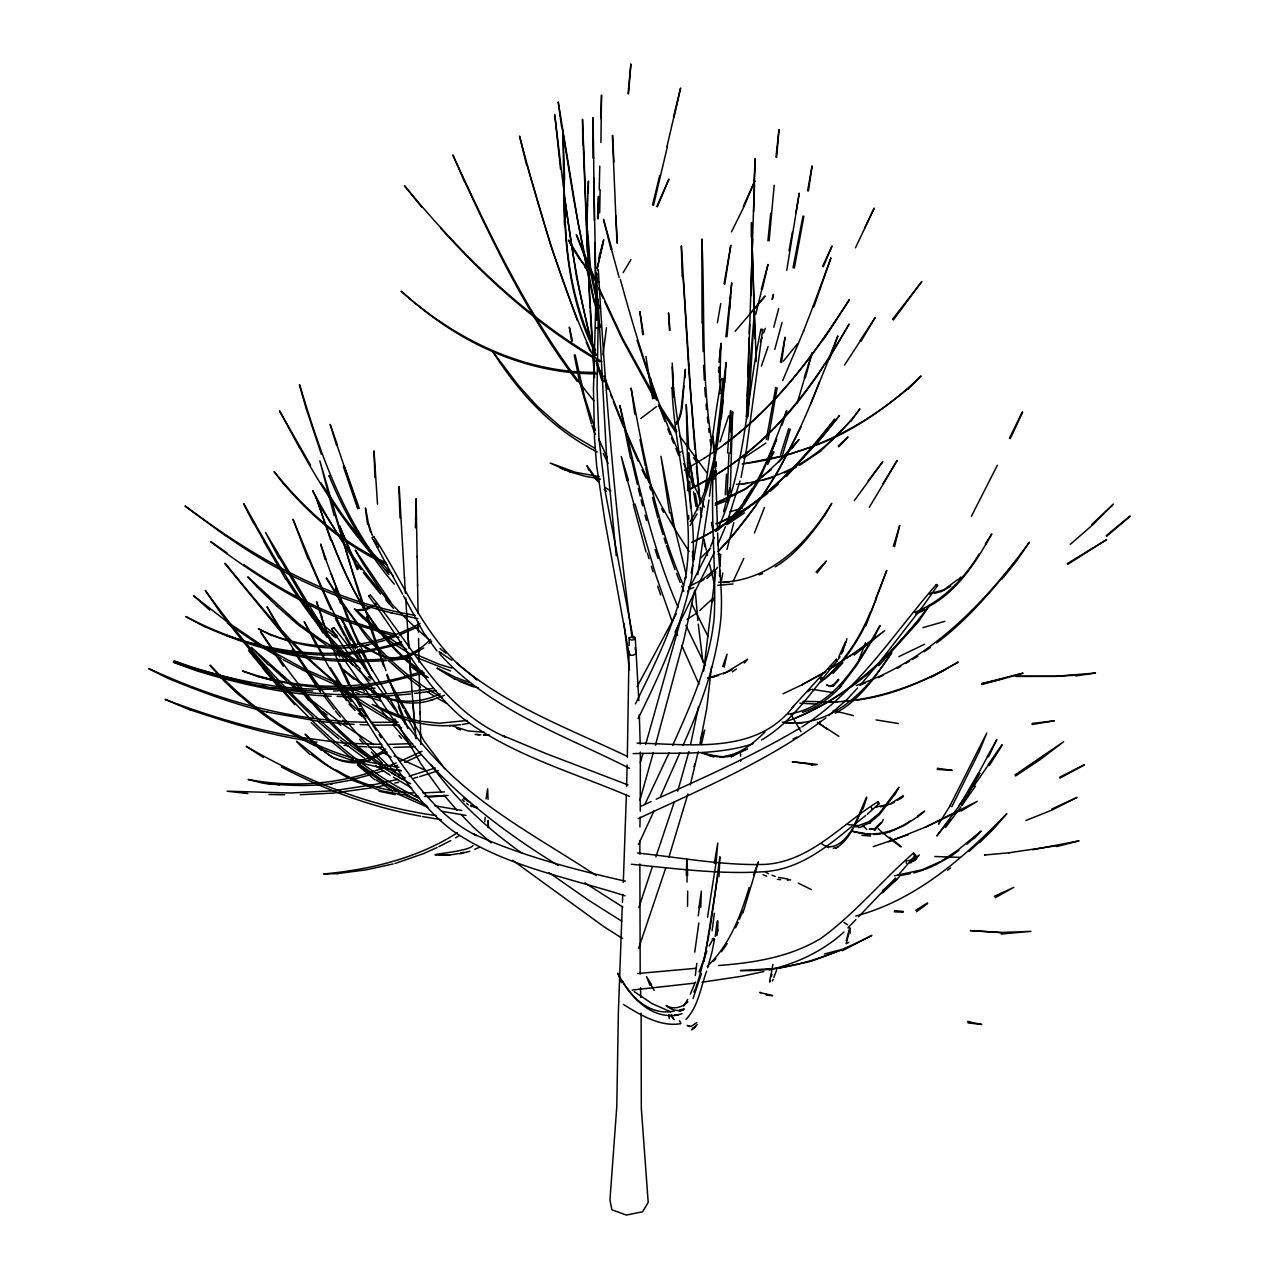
<?xml version="1.0" encoding="UTF-8"?>
<svg xmlns="http://www.w3.org/2000/svg" width="1279" height="1279" viewBox="0 0 1279 1279"><rect width="100%" height="100%" fill="white"/><g stroke="black" fill="none" stroke-linecap="round" stroke-linejoin="round"><path stroke-width="1.5" d="M639.852 863.949L640.203 974.07M639.868 854.212L639.884 840.575M761.533 739.981C793.588 721.324 813.572 688.262 837.345 660.699L836.386 659.245L792.293 707.527M247.87 793.556L227.118 791.221L290.717 792.996L333.211 790.774M633.137 638.253L605.191 491.552L598.94 438.217L597.069 388.544L598.204 320.693L596.574 273.994L593.472 389.056L594.543 438.969L596.638 465.668L604.791 520.281L629.348 655.232L633.361 655.184L636.255 653.505L635.087 647.782M687.015 882.11L687.063 874.356M687.558 906.235L687.67 891.111M740.605 756.145L740.637 753.811M751.221 236.855L751.508 222.594L754.898 338.551M260.484 632.002L283.298 666.311M598.268 218.693L598.46 196.374L597.613 218.741M415.435 527.859L416.139 498.602L417.13 557.052M702.043 322.9L701.851 239.029C705.145 306.544 700.924 374.571 711.716 441.591M588.276 193.257L588.436 181.106L587.796 193.177M210.316 665.208L210.316 665.208C254.777 713.042 311.325 751.972 376.634 763.515M686.295 875.284L686.791 859.088L687.654 875.364M600.906 142.481L601.53 95.014L600.826 118.627M629.044 651.267L627.334 757.12M629.14 645.447L629.252 637.661L633.824 636.622L635.263 637.981L638.845 700.7M719.438 366.977L719.565 382.549M599.675 212.858L600.139 189.676M587.605 205.855L587.892 193.401M599.243 189.66L599.787 166.078M639.9 826.937L640.124 817.073M640.251 811.158L640.363 752.084M717.647 567.221L715.217 570.338M586.869 230.556L587.477 205.583M626.39 794.355L623.305 882.414M626.582 786.489L627.126 764.954M730.245 492.383L732.643 411.646L731.044 432.238M174.248 660.891L174.248 660.891C236.999 683.801 304.77 695.248 371.39 686.263M604.455 381.462L604.503 379.911M719.022 362.325L720.924 343.236L720.013 377.529M717.727 931.224L717.903 920.864M746.6 419.288L752.628 239.349M747.24 396.026L747.544 386.322M669.461 330.35L668.517 312.859L670.02 330.126M747.847 376.57L749.142 337.752M753.619 211.706L754.498 184.544M299.478 447.778L279.493 410.799L310.573 465.204M729.941 431.535L730.629 410.495L727.575 452.974M750.677 295.881L755.234 158.436L753.859 184.656M749.27 333.915L749.606 324.306M717.487 529.058L715.473 467.091L713.538 466.883C710.245 516.796 716.24 566.725 714.29 616.622C710.053 662.234 691.108 704.249 672.61 745.529M685.224 377.593L685.352 369.295L681.004 411.023L678.861 418.713L676.239 422.518M727.096 494.733L728.998 452.926M622.249 906.315L618.396 1011.513L616.798 1106.383L609.955 1199.958L611.874 1209.79L626.374 1215.05L642.538 1211.789L648.197 1202.452L641.307 1108.078L641.131 1013.16M622.425 902.334L622.777 894.373M730.453 453.054L731.412 432.782M224.8 563.575L286.848 639.1M718.574 372.333L718.814 367.297M748.087 416.442L754.498 311.373L747.879 390.287M740.653 761.213L740.717 759.886M719.469 576.062L719.789 570.21M719.997 566.293L720.621 554.574L718.366 554.207L720.621 554.574M747.959 389.328L746.408 416.874L746.488 415.835M850.119 928.218L850.135 933.302M725.289 494.813L726.488 474.157M596.542 273.13L596.35 282.051M486.1 798.975L487.635 788.807L488.066 799.311M700.764 907.53L701.34 891.143L698.958 907.738M720.301 352.476L720.605 347.84M725.017 381.766L726.056 362.517C719.485 416.314 719.342 474.189 690.068 521.768M725.88 336.857L731.732 282.851L727 336.697M718.958 876.691L719.901 856.77C713.746 900.608 709.989 945.469 695.872 987.612M484.821 821.582L485.141 817.345M714.433 473.534L714.657 470.608M937.251 769.398L952.231 770.358L937.363 768.279M711.524 666.647L706.807 708.102L699.869 744.314M628.549 93.751L630.899 63.95L628.037 93.719M684.121 385.603C682.107 398.345 683.913 413.165 676.431 424.276M776.641 157.125L778.991 129.611L775.969 157.141M716.016 475.18L716.4 470.736M717.135 921.2L715.265 936.308M398.808 486.899L400.055 518.107M774.195 185.215L769.127 240.772M729.446 310.397L730.693 296.824M704.841 491.728L716.704 407.138L721.276 379.08L722.219 378.984L723.131 379.303L720.397 407.601L715.409 448.929M767.912 240.772L770.709 213.209M724.585 382.229C720.285 422.15 717.791 463.046 703.018 500.824M721.292 418.649L723.211 400.151M717.695 930.041L716.879 935.604M149.131 668.661L149.131 668.661C217.286 700.205 291.26 721.356 366.753 722.251M714.306 863.485L717.775 843.117L715.984 863.277L707.511 917.347M703.626 671.235L715.648 571.505M695.312 975.493L696.815 963.343M603.001 355.05L606.454 327.664M708.966 500.025L697.822 574.559M709.445 496.204L713.554 464.037M723.562 511.76L730.005 487.603L727.575 502.167M712.131 930.648L714.385 913.286M860.287 685.16L879.648 662.042L923.902 604.919L937.555 585.558L936.324 584.551C893.461 633.776 857.937 691.124 801.837 726.92M718.158 528.323C746.584 465.62 746.44 395.707 760.893 329.422L762.668 329.582L759.39 354.251L746.488 449.121L741.069 477.451M357.752 764.666L384.483 783.547M717.599 877.298L704.121 961.36M703.786 499.354L693.458 561.257M698.814 923.006L694.737 952.136M1056.79 846.538L1079.06 840.847L1032.681 849.768M698.222 915.86L699.581 906.331M1002.256 745.129L989.306 765.577M795.954 212.634L799.247 193.145L786.761 270.333M173.432 662.01L173.432 662.01C256.344 691.939 346.561 703.13 433.805 688.23M814.052 445.716L834.851 419.096C801.405 460.168 766.681 503.798 715.824 523.798M724.058 283.954L730.821 245.296L724.761 284.21M781.549 362.437L785.082 337.192L780.43 362.085M808.44 190.907L812.085 165.918L807.641 190.763M771.908 970.313L769.542 981.297M848.776 933.99L846.106 943.694L848.808 942.335M700.412 739.086L704.729 730.117L701.34 744.506M768.024 440.024L777.12 387.873M849.64 927.914L846.282 940.689M717.407 322.772L720.748 303.491M842.158 950.825L871.846 935.397C831.238 956.388 786.729 971.912 740.429 970.569L778.383 968.251L809.623 961.648M357.273 569.683L339.495 525.637L358.312 569.123M365.378 508.307L367.505 524.102M714.322 475.005L713.554 479.353L714.689 478.522M789.015 250.94L792.42 231.931M766.345 439.48L775.729 387.425M597.117 268.542L602.681 244.689M597.293 268.126L603.72 239.669L598.556 258.726M185.343 506.02L185.343 506.02C253.466 557.564 329.934 601.162 415.227 615.375M283.139 483.414L274.09 471.583C304.498 509.106 341.301 542.648 385.778 562.52M721.068 582.505L722.795 573.04M794.339 268.078L803.883 216.279M772.516 299.302L773.427 294.426L771.988 299.206M635.439 703.882C655.503 662.906 676.255 621.274 685.752 576.413L685.336 578.795C696.288 514.798 674.177 451.663 672.019 387.809L673.585 387.505C679.277 451.151 699.645 514.11 691.523 578.396C681.004 627.477 660.332 673.841 638.077 718.606M802.956 216.103L793.028 267.823M365.842 648.293C341.541 629.412 380.534 658.669 386.498 657.086C403.253 660.412 419.144 650.819 430.575 639.404M691.188 573.008L692.706 565.174M709.158 945.948L713.442 938.29L714.513 939.186L712.051 951.896L707.687 967.723M846.906 638.765L845.883 642.266M326.689 633.393L316.473 601.546L322.196 617.405M771.381 976.58L771.845 974.262M698.574 706.568L690.66 744.138M694.561 591.122L684.137 638.461L655.424 745.161M457.306 832.757C417.673 858.417 368.944 869.896 323.731 873.941L338.04 873.621M772.308 967.34L772.948 964.43M674.097 117.188L680.604 88.027L673.505 117.06M698.174 751.732L690.308 784.89M762.284 289.374L768.008 264.497L761.341 289.166M666.951 146.765L673.777 117.3M688.949 751.492L677.694 791.173M724.138 667.158L727.048 654.193L722.683 666.503M653.553 205.184L667.398 146.621M649.988 985.342L646.519 976.612L651.587 984.798M652.562 204.96L659.708 175.479M316.201 645.064L304.21 621.626L323.747 656.111M755.729 314.506L761.82 289.454M851.254 420.887L859.872 408.864C830.423 448.545 787.193 480.664 736.56 484.357M894.517 546.725L899.729 525.381L893.381 546.309M629.348 655.232L629.764 653.601M681.387 617.549L645.703 744.314M727 549.474L733.762 522.743M874.212 208.381L855.459 247.838M321.061 508.514L312.636 490.544C341.909 546.357 380.087 597.948 428.241 638.924M713.81 757.008C681.275 746.217 722.251 759.63 725.577 756.001C741.324 753.731 753.859 742.587 765.002 732.052M773.779 327.248L778.671 308.511M639.916 800.286L653.345 752.484M774.802 349.407L782.045 322.436M960.705 577.053L958.371 579.787M985.917 544.358L991.833 533.967L985.374 543.831M701.468 973.511L693.074 998.515M353.835 679.197C322.084 651.299 367.377 690.596 381.062 695.456C399.911 703.834 421.798 702.842 440.248 693.889M974.182 838.608L981.169 831.062L957.523 850.359L940.657 861.566L921.903 869.816L894.581 875.779M594.895 476.683L586.965 465.732L588.724 470.032M740.045 481.016L726.376 524.55M805.386 377.705L812.165 352.652L804.315 377.353M753.475 874.964L758.383 861.87L742.955 912.838M389.024 602.905L362.804 563.415L355.274 550.034L390.766 602.089M665.751 867.945L638.653 948.251M668.933 857.138L687.878 794.067M640.283 762.62L643.001 753.459M797.105 403.397L804.699 377.769M782.396 455.372L790.262 429.073M863.037 808.84C875.332 772.516 853.109 832.469 849.576 832.805C843.916 841.726 832.037 851.942 821.614 843.692M706.616 971.145C700.588 987.58 698.462 1006.253 685.96 1019.475M780.542 454.764L788.743 428.577M652.114 867.466L638.829 907.626M674.273 801.997L655.887 856.882M321.365 750.501C278.902 708.47 331.661 761.133 336.121 758.431C352.844 765.29 371.661 759.182 385.698 749.094M913.494 853.061L914.357 855.427L915.508 854.98L913.494 853.061C881.807 880.56 855.043 913.686 820.99 938.322C789.926 957.204 753.971 962.863 718.366 965.517M297.607 737.04C252.331 729.046 208.061 715.776 165.135 699.405L190.107 709.989M211.019 541.736L227.262 553.168M749.158 887.482C740.541 916.132 729.43 945.437 707.175 966.412M719.997 441.847L728.662 415.819M844.779 645.527L842.557 651.906M782.093 425.028L786.745 410.495C769.846 454.077 754.45 502.039 715.744 531.6M769.862 982.208L770.406 980.577M875.811 598.556L886.763 570.402L865.787 625.975M763.659 333.004L765.258 328.303M844.875 645L845.979 641.786M761.389 366.146L768.135 346.545M449.712 855.203C407.953 855.363 468.162 852.981 472.974 845.515M812.884 306.8L830.982 257.862L813.86 306.944M718.318 529.554L719.39 526.468M571.649 341.157L569.331 327.12L572.416 340.917M693.937 766.665L695.041 763.547M845.387 641.882L838.816 656.814M776.705 969.818L773.891 977.284M699.053 971.96L706.855 951.24M695.408 981.952L690.308 994.167M829.527 359.159L837.921 336.217M570.13 472.063L550.21 463.046L575.646 472.335L599.196 476.635M437.338 668.102L455.1 677.199L469.425 682.57M859.04 659.66L865.499 642.602M263.474 757.52L246.192 746.328C304.85 780.382 368.928 806.457 436.459 815.602M803.452 331.341L813.06 306.416M838.193 446.083L848.025 436.986L838.784 446.835M333.867 627.653L331.757 629.108L333.867 627.653C373.692 676.687 405.923 732.275 452.286 775.682C495.277 815.778 547.62 843.389 596.35 875.571M803.66 330.877L782.684 380.614M754.45 532.975L764.474 507.443M828.648 358.967L837.649 336.153M739.502 919.169L742.699 911.048M770.741 453.997L776.305 439.976M776.673 439.193L759.23 480.057L744.618 504.006L736.16 514.622M979.666 842.525L993.543 828.968L1006.829 813.636C964.206 857.378 916.26 900 855.811 916.036M464.357 181.282L452.846 154.967C492.367 240.852 533.631 327.136 593.84 400.807M339.654 722.091L304.898 695.073L251.403 647.366L268.174 664.76M760.318 342.021L762.108 337.56M829.048 358.6L810.694 403.94M871.143 611.538L876.531 598.14M930.792 677.55L958.195 662.09C915.748 686.951 867.418 704.01 817.665 702.011M772.436 980.977L773.124 979.282M1075.751 675.936L1095.543 673.026L1055.447 676.303L1015.43 676.335L1056.198 676.351L1076.071 675.152M819.391 381.941C795.89 443.797 764.25 503.574 717.935 551.489M679.852 752.947L660.588 796.273M897.282 460.632L869.32 507.251M656.83 206.527L668.981 179.012L657.342 206.75M710.612 546.453L714.385 537.388M717.759 544.71L725.593 526.372M743.211 206.638L754.818 180.947L743.834 206.942L731.46 231.883M682.874 745.609C701.372 704.937 716.72 662.234 720.972 617.485C723.003 589.235 718.095 561.193 717.679 532.959M949.642 806.394L986.812 733.011L979.122 751.828L951.8 806.761M249.005 650.148L249.005 650.148C296.424 708.902 350.27 764.794 419.064 798.24M823.26 266.831L832.037 246.016L822.541 266.448M870.359 611.97C859.616 639.02 842.829 663.897 820.271 682.458M279.749 784.922L263.362 783.26L248.174 779.487C292.14 787.816 338.311 784.587 380.327 768.983M654.145 810.662L638.445 844.588M862.19 809.303C855.411 823.308 849.816 839.887 835.715 848.265L837.841 847.082M271.867 635.711L258.39 628.772C309.198 654.784 370.686 650.483 420.136 623.369M841.422 654.001L842.717 651.123M693.857 992.056L695.2 989.099M732.947 581.833L743.77 558.523M714.513 939.186L713.97 940.337L712.243 938.882M1010.298 438.617L1022.624 412.238M336.585 445.444L330.174 424.436L337.464 445.172M881.695 822.797L883.229 819.551M864.62 228.126L874.037 208.269M669.205 752.66L644.952 804.267M735.633 927.819L738.207 922.431M591.681 353.148C560.602 283.362 539.035 209.804 519.562 136.086L526.484 164.895M274.17 680.748L257.926 676.655L242.578 670.995C300.549 691.108 364.547 691.427 422.566 671.171M714.593 551.92L675.008 632.098M801.134 426.738L778.096 471.407L760.973 498.458M767.672 464.421L773.875 451.807L767.544 462.343M1009.403 438.185L1022.305 412.078M354.779 608.9L382.709 633.521L406.642 649.492M709.861 548.259L687.654 591.649M997.396 465.22L971.416 516.236M988.587 756.784L996.837 739.502L987.356 756.497M676.319 613.616L637.166 686.551M865.515 624.839C855.443 645.351 841.982 664.472 824.411 679.245M873.253 638.988L880.096 625.511C858.545 661.898 834.547 707.191 788.312 714.146M979.202 772.036L987.884 755.841M338.2 686.247L349.615 702.938L362.644 714.433M1001.169 934.022L1030.986 931.368L1000.61 932.487L970.233 930.568L1001.921 932.663M634.832 414.188L631.091 388.033C643.641 455.004 656.047 522.855 683.578 585.622M894.772 794.835L898.993 787.209L879.344 813.252L868.985 821.678L858.465 825.61L847.817 824.587M979.986 773.124L961.648 805.482M242.946 641.275L226.255 635.279C282.339 654.992 344.499 660.651 401.638 641.754M370.398 595.103L368.768 596.286L370.398 595.103C412.238 645.24 442.214 709.797 505.525 736.976L502.951 735.681L545.605 753.411L627.989 784.922M710.341 477.946C771.956 443.014 814.723 384.467 849.112 324.067L826.218 363.092M621.45 982.672L617.757 973.175C629.444 995.749 650.419 1020.386 678.829 1014.759L674.385 1015.494L682.059 1013.767M978.579 772.804L959.826 805.019L936.788 835.986L949.961 819.407M635.263 637.981L634.368 639.516L631.826 640.092L629.556 639.26L629.252 637.661M690.164 525.509L697.007 513.838M824.108 516.444L831.75 503.302C807.209 543.511 769.127 582.377 718.67 582.201M683.753 1006.109L687.67 999.459M872.662 639.58L856.69 665.304L839.663 687.734L840.815 686.551C830.071 697.758 817.457 707.703 802.429 712.355M790.63 879.84L787.336 880.16M360.806 708.838L359.015 710.037L358.903 709.126L360.806 708.838C397.529 752.468 423.189 809.047 476.443 835.539L473.326 833.876C521.704 855.939 573.647 869.32 625.319 881.199M623.161 272.619L630.931 259.685M883.038 483.558L897.027 460.408M986.045 543.863C971.576 568.867 953.75 593.52 927.547 607.189M860.863 341.493L875.22 317.48L859.904 340.869M642.745 334.634L639.884 311.564L643.529 334.506M849.512 299.622L823.228 339.894M950.505 805.083L938.562 824.156L939.473 822.781M744.042 501.304L751.94 488.93M308.047 558.939L292.987 519.226C314.778 572.209 336.313 625.831 368.72 673.441M326.609 577.916L326.609 577.916C354.699 624.184 389.887 667.83 437.53 695.073M838.321 659.245L840.015 656.655M849.32 299.542C814.867 353.356 776.497 406.274 724.266 444.261M837.233 681.947L838.784 679.581M844.572 364.995L860.159 341.141M388.912 713.41L372.189 704.425L399.144 715.664L418.601 721.084L439.289 723.243L467.411 720.461M563 134.599L564.391 224.449M979.282 553.759C963.95 578.939 942.463 601.338 914.629 612.337M919.361 854.932L914.405 860.447L917.235 857.33M873.749 678.653L891.767 652.642C867.77 689.797 830.998 729.27 782.268 722.107M825.898 362.453C796.897 408.768 758.751 449.968 711.236 477.611M452.462 725.96L468.13 730.933L484.309 732.259M836.578 319.414C801.341 373.164 759.198 423.749 704.201 458.202M877.986 801.709L878.129 803.74L879.249 803.516L877.986 801.709C841.422 824.22 810.486 861.63 764.842 864.412C722.107 865.723 679.836 857.33 637.422 853.045M973.974 785.818L988.059 765.37M396.49 693.81L390.223 683.082L395.93 696.08M988.187 764.57L1001.873 744.794M894.101 795.25L879.456 814.643L869.065 823.388L870.471 822.509L861.982 826.138M257.063 586.997L247.758 576.909L298.631 623.56L320.965 639.692L343.396 653.249M721.436 951.768L727.143 943.662M962 805.274L975.525 786.089M756.369 504.965L733.395 534.766L718.91 550.737M856.306 685.496C929.561 660.651 984.83 603.16 1029.403 542.2L1016.517 560.985L1002.081 578.939M868.121 480.824L882.846 461.591L854.276 500.649M785.386 721.852C845.259 700.748 892.134 655.12 929.609 605.319L918.322 621.818L878.865 665.704M824.571 515.677C810.774 534.99 795.874 554.431 775.202 566.853M892.518 319.286L921.871 281.46L893.318 320.022M881.087 823.244L874.388 830.279L875.428 829.527L869.304 829.032L874.244 828.984L880.991 822.493M959.138 805.242L966.045 795.81M968.363 792.66L974.118 784.794M945.501 827.561L960.865 806.889M209.708 610.067L193.705 595.806L227.822 622.329L263.202 646.247M204.784 626.822L185.791 616.542C247.998 648.965 319.015 665.048 389.136 658.621M838.177 679.277C835.683 682.842 831.542 688.118 826.746 684.936L830.055 686.471L833.796 685.656L832.885 686.247L836.498 682.426M359.751 649.316L357.353 650.547L359.751 649.316L386.434 693.346M691.539 542.44C751.173 513.982 798.4 466.323 839.472 415.611L815.618 445.14M792.596 447.81L799.023 439.416L777.856 462.374L762.476 476.571L744.762 489.106L715.76 502.919M817.057 572.896L826.41 561.001L816.034 572.017M500.057 362.804L492.607 351.453L518.027 384.947L537.18 406.194L559.355 425.731L571.745 434.556L595.087 448.353M968.011 1022.928L981.76 1024.463L967.659 1021.489L968.922 1021.793M309.774 754.37C269.517 716.512 333.707 773.651 336.617 770.15C359.671 784.171 386.418 791.493 413.261 793.012M243.889 503.734L243.889 503.734C271.74 553.359 299.238 604.008 338.088 646.135M1016.517 560.25C992.424 590.067 967.563 619.851 936.676 642.937M783.356 361.174L797.648 343.603M765.114 296.296L735.137 331.325M630.579 458.314L619.867 405.539C636.334 473.582 650.068 542.824 678.142 607.333M1051.738 809.127L1076.95 797.425L1052.089 810.023L1025.918 820.494M915.508 854.98L898.162 875.204M874.356 677.758C863.245 691.459 851.254 705.113 835.251 713.17M697.151 1024.543L691.475 1029.835L695.744 1026.797M803.867 457.131L786.617 476.236M749.606 313.979L764.906 296.136M713.554 961.232L715.808 958.611M918.178 620.859L891.975 650.26M811.238 765.306L817.393 764.442L792.277 761.772L812.037 764.378M712.163 601.801L714.369 599.259M827.721 430.096C790.054 475.292 746.041 516.332 692.563 542.056M682.171 276.664L681.355 245.84L691.012 397.721L700.221 503.926M916.963 855.955L912.614 859.712L907.786 860.799M416.139 304.306L401.094 291.18C454.7 338.855 522.695 373.004 595.758 372.365M373.292 536.365L373.9 536.892L372.029 537.788L402.549 594.096M1130.076 516.332L1106.607 536.349M851.414 420.199L820.766 451.103L799.455 465.38M836.386 659.245L836.386 660.811L837.345 660.699M792.58 447.266L778.623 462.247M766.217 995.222L772.708 995.654L765.945 994.039M833.029 673.473L842.893 662.714M221.331 613.952L205.295 590.482C251.611 653.809 303.571 714.705 369.487 758.383M857.633 688.022L847.034 699.405L828.824 715.489M895.492 878.049L858.529 916.803M793.891 705.736C756.992 755.265 690.756 744.026 637.086 743.131M847.977 927.851L855.891 919.569M700.684 558.236L710.548 548.115M278.902 558.028L265.536 532.512L325.186 631.874M744.298 663.098L747.671 659.213L726.376 672.226L707.911 678.062L718.654 675.456M917.794 816.817L924.653 811.126L917.555 815.986M713.202 598.124L699.517 610.675M598.092 282.643L598.988 281.764M712.531 573.168L706.919 578.524M907.946 389.376L921.104 375.962C872.614 423.189 809.671 455.963 742.076 463.893M1091.882 524.422L1113.385 504.15L1092.506 525.045L1070.283 544.358M626.998 480.824L621.274 456.491L628.469 480.392M882.462 892.902L899.505 876.643M957.987 579.339L943.806 589.907L929.305 593.76L930.472 593.952M421.846 207.31L404.452 185.711C460.68 253.85 524.518 317.4 601.706 361.541M317.016 621.002L306.081 605.239L321.365 623.608L337.192 635.983M969.066 851.478L980.21 841.214M278.918 628.533L267.055 606.758C301.524 664.153 339.559 720.237 388.816 766.089M696.959 1022.481L691.204 1026.334L687.127 1025.422L689.749 1026.701M867.194 814.307L879.249 803.516M770.47 491.136L778.479 484.022M878.657 664.073C854.676 686.807 826.57 705.033 796.13 717.855M878.161 828.488C880.959 832.517 920.097 861.614 889.672 837.329M714.481 569.667L702.523 579.627L688.518 586.837M927.659 903.55L916.483 911.735M771.365 469.553L745.865 488.994L725.976 499.226M429.041 643.369L431.694 641.083M713.906 451.759L712.707 436.011L714.945 451.711M817.936 723.53L820.51 721.356M966.844 844.188L974.422 837.777M900.512 798.783L903.454 796.337M1106.191 535.661L1129.933 516.092M828.856 669.572L852.933 653.889L884.604 630.771L854.18 655.04M907.882 388.672C880.048 411.822 849.848 432.846 815.618 445.38M687.894 1001.873C682.187 1007.388 673.202 1010.074 666.119 1005.454C670.548 1009.85 677.374 1011.673 683.386 1009.802L679.293 1011.241L684.361 1008.955M844.012 931.991C824.811 949.434 801.198 961.392 776.225 968.059M854.676 824.204L865.627 815.554M902.926 795.778L890.28 803.915L875.332 807.161L876.627 807.129M767.656 493.358L752.867 504.39M947.643 870.2L950.617 867.913M330.781 540.473L315.993 496.828C338.871 564.103 366.146 636.942 428.369 677.582M723.131 379.303L721.276 379.08M851.846 826.378C826.33 847.577 798.959 869.384 764.362 871.686C720.013 874.644 675.536 868.569 631.41 864.252M882.542 890.376L897.33 879.105M640.827 418.457L656.703 406.434M299.654 384.707L299.654 384.707C319.686 451.871 342.932 520.169 388.976 574.479M958.914 850.391L950.873 856.354L934.693 865.339M807.688 691.763L810.838 689.429M1014.918 774.978L1063.632 741.74L1040.179 759.582L1015.526 775.969M325.09 559.467L320.645 544.087L326.017 559.131M671.827 1015.99L671.011 1015.798L674.097 1019.699M825.898 717.855C768.871 760.717 702.491 788.567 638.269 818.624M596.957 274.345L595.838 274.537M897.57 800.238L900.592 798.08M912.902 861.518L915.796 859.376M713.074 531.297L711.54 522.392L712.883 526.804M924.157 651.794L930.425 647.366M918.37 816.242L904.221 825.515L888.825 832.373M570.882 244.801L568.547 240.068L582.137 261.939L595.311 278.119M673.585 387.505L672.019 387.809M423.733 647.973L408.257 657.054L410.207 656.255L404.5 656.958M560.522 169.1L554.75 114.726C564.487 195.639 572.736 277.223 595.454 355.802M732.339 671.827L736.384 669.061M727.303 524.518L744.426 512.847M950.841 586.278L941.536 591.442L934.341 593.44M743.435 458.09L765.961 443.014M695.52 613.888L687.063 619.468M700.684 581.641L703.946 579.451M744.618 509.857L747.927 507.667M843.852 660.028L832.725 667.254M847.098 657.87L853.605 653.553M1067.214 563.607L1106.703 539.578L1067.693 564.407M747.687 748.87L731.076 756.72L732.771 756.193L720.988 757.168L709.333 755.569M825.77 671.523L801.725 684.952L825.019 672.114M915.78 910.248L927.403 903.022M1084.192 765.114L1059.827 778.16M684.361 470.272L704.905 457.834M385.379 751.716L368.32 760.605L359.575 762.971M800.19 727.911C754.178 755.377 704.905 777.056 656.175 799.215M372.749 605.271L364.339 609.172L356.329 610.035M910.44 820.782C893.861 832.533 872.23 837.489 852.581 831.286L870.264 834.532M897.41 668.325L900.816 666.311M905.948 663.289L909.353 661.259M912.774 659.245L917.89 656.223M961.105 811.078L977.204 801.341L925.293 827.177L888.793 841.806M455.612 837.777L458.889 835.874M679.98 452.446L681.627 451.519M730.565 517.723L736.816 514.238M342.308 621.754L340.79 616.99L357.353 647.941M687.383 490.576L708.694 479.001M688.31 490.241L709.589 478.666M610.994 249.357L603.48 219.333L611.89 249.117M995.19 897.746L1013.831 887.354L994.359 896.291M334.155 515.517L319.846 460.856L351.837 569.779L385.906 670.66M731.988 669.732L723.211 673.905M1059.54 777.28L1084.096 764.794M438.809 846.666L450.704 840.623M793.044 739.006L796.865 737.072M891.191 803.851L894.501 802.189M961.009 810.119L926.156 826.937M945.229 669.748C917.459 684.217 887.994 696.176 856.722 700.109M688.134 490.528L686.263 404.516L688.694 448.641M878.193 677.646L883.437 675.104M898.865 656.639L924.621 644.232M586.469 261.587L576.333 234.617L594.239 277.127M784.315 472.958L796.273 467.267M783.004 693.794L802.636 684.521M717.663 523.766L727.335 519.242M422.006 751.317L399.656 761.485M404.484 762.476L420.088 755.202M612.673 135.446L613.904 162.033M916.1 612.673L924.365 608.852M640.907 806.282L651.091 801.565M1032.121 723.45L1054.248 720.828L1032.153 724.458M915.54 614.16L925.484 609.571M419.752 626.102L399.192 635.087M437.098 847.529L423.269 853.701L395.003 863.469M753.139 743.738C714.753 756.209 673.026 752.372 633.105 753.603M474.749 849.336L479.577 847.258M672.194 363.076L673.425 379.128M366.849 609.555L375.355 605.079L375.514 603.352L376.857 604.727M925.341 869.304L933.19 866.075M387.665 766.377L396.234 762.876M715.313 503.526L724.202 499.945M860.032 685.064L865.499 682.874M812.085 446.771L787.992 454.669M394.124 766.585L397.577 765.21M715.105 505.269L725.801 501.032M689.973 588.995L693.714 587.525M842.381 949.61L811.43 961.2M430.719 700.428L444.452 695.296M908.33 834.707L873.205 846.634M386.53 639.676L395.579 636.398M759.134 574.831L762.54 573.616M767.864 478.938L773.395 477.003M368.32 760.605L370.414 759.902C354.059 766.361 335.434 761.644 322.564 750.133M435.26 767.992L409.168 776.145M372.333 774.275L348.336 780.638L330.717 783.755L332.444 783.547C309.886 786.569 286.992 785.722 264.449 783.132M376.09 773.06L383.62 770.613M419.752 776.609L438.441 770.645M561.577 126.893L558.22 101.952L577.98 222.386L595.343 306.145M1022.896 673.314L982.032 684.505M730.037 511.792L742.444 508.019M911.431 861.71L912.982 861.247M913.861 872.933L923.774 869.944M909.721 863.021L911.272 862.558M422.134 673.489L383.716 683.354L363.971 686.455L365.618 686.215C329.71 690.788 293.451 686.136 258.742 676.559M887.802 805.115L880.512 806.841M582.76 144.767L582.521 119.219L588.82 281.108L594.575 377.497M922.974 627.621L944.925 621.306M1022.784 673.106L981.632 683.721L1002.576 678.845M769.159 970.058L772.692 969.05M762.668 329.582L760.893 329.422M410.207 656.255C395.307 662.602 379.271 656.607 366.721 647.941M413.98 778.16L417.833 777.136M858.513 827.657L863.789 826.25M715.473 467.091L713.538 466.883M401.334 643.833L366.801 651.778L348.591 654.145L349.838 654.065C313.931 657.534 277.943 651.571 243.586 641.259M824.379 954.022L838.72 950.233M384.723 640.331L366.913 645L368.896 644.6C336.777 651.762 303.283 647.462 272.843 635.551M469.841 851.302L459.561 853.812M833.253 848.281L836.306 847.481M393.165 863.933L365.778 869.912L337.384 873.541M364.067 610.355L365.123 610.099L356.841 610.691M752.819 482.535L758.463 481.192M762.22 480.296L765.993 479.385M460.28 853.205L463.701 852.39M669.588 512.975L660.955 456.299L674.337 526.468L686.183 574.367M786.121 455.26L745.385 463.478M433.341 699.453C405.475 709.461 376.25 697.023 354.938 678.829M679.757 1010.026L683.546 1009.147M397.769 779.343L376.154 784.251L335.162 790.518M376.665 787.033L387.601 784.666M394.891 783.084L398.552 782.3M680.428 1023.744C659.948 1027.005 640.155 1014.839 623.321 1004.383M707.911 678.062L714.018 676.767L712.547 677.071M763.851 971.544L741.516 976.293L702.011 982.224M910.456 873.653L900.208 875.539M882.174 833.716L887.162 832.709M597.629 269.837L598.316 269.709C605.271 392.109 615.295 514.302 631.794 635.807M458.569 853.621L450.272 854.884M1056.902 845.675L1008.811 852.789M462.374 724.41L469.169 723.274M371.23 787.912L333.323 793.092L300.197 794.739M742.156 484.07L747.48 483.302M597.213 327.968L595.678 328.175L597.245 328.431M374.859 477.467L374.028 450.911L377.497 504.134M414.476 693.458L436.011 690.548M696.016 968.299L637.725 973.527M475.308 807.385L476.987 807.193M394.891 657.998L400.663 657.374M388.624 660.556L411.79 658.093M694.513 983.151L632.098 990.058M692.594 1028.044L694.369 1027.868M375.003 688.118L333.451 691.156M830.487 665.735L832.133 665.576M1009.595 852.725L984.526 855.027L985.438 854.948M843.229 701.484L852.949 700.604M719.422 393.548L721.228 393.388L720.828 389.871M723.259 582.521L728.95 582.025M717.823 585.318L733.043 583.975M449.217 725.689L460.68 724.681M797.297 723.211L803.084 722.715M384.292 696.16L410.559 693.985M674.209 1011.049C651.778 1016.006 632.785 999.235 622.345 981.105L623.289 982.464M448.082 795.458L424.356 796.449M429.264 797.009L445.524 795.826M873.717 834.547L880.512 834.052M444.373 791.877L422.869 792.916M448.657 855.059L439.145 855.219M386.69 660.635L363.492 661.675L338.327 661.115L339.351 661.163C292.875 658.749 247.694 645.687 205.327 626.87M412.605 743.579L387.553 744.442M855.075 826.794L858.497 826.666M393.884 747.416L415.371 746.744M356.905 696.975L378.488 696.415M398.169 722.203L370.718 722.395M837.393 702.011L802.908 701.356M451.327 725.545C430.272 726.728 409.216 722.299 390.159 713.378M374.076 725.177L399.656 725.001M487.555 735.105L483.334 735.073L489.553 735.137M381.813 744.394L345.794 743.227M368.8 747.048L382.309 747.24M268.942 794.515L284.689 794.771M414.556 796.241L418.473 796.337M331.213 696.208C285.393 694.369 240.388 684.217 196.678 670.836L173.289 662.266M337.144 696.415L354.938 697.023M934.837 856.498L960.129 857.362M354.171 724.346L332.78 722.715M360.134 724.601L368.096 724.937M894.277 911.815L903.102 912.215M799.887 703.21L816.61 704.058M785.498 722.779L793.396 723.243M596.254 373.884C530.082 373.772 466.867 346.481 416.65 304.338M312.731 691.092L286.496 689.109M344.051 745.401L347.856 745.641M359.287 746.408L366.897 746.92M861.838 835.315L870.615 836.05M321.253 721.596L328.927 722.347M461.799 810.486L434.796 805.77M476.731 734.45L480.872 734.849M475.053 734.402L479.257 734.817M894.501 910.584L903.214 911.495M408.912 795.618L381.606 790.966L351.245 779.854M777.376 879.312L780.734 879.68M271.452 687.383L282.739 688.678M343.907 743.131L301.476 737.615M599.052 478.682L585.414 476.38L570.034 471.871M595.454 478.442L600.522 479.129M466.036 815.41L441.847 811.286M473.742 807.193L477.291 807.688M787.992 879.041L778.575 877.41M377.177 546.788L378.52 546.98L378.616 545.685L376.282 542.44M812.197 689.349L833.508 692.658M319.334 721.42L266.927 712.019L267.791 712.211C234.569 704.281 202.434 692.499 170.874 679.533M876.051 719.917L898.418 723.514M305.297 740.269C266.016 734.194 227.902 722.411 190.283 709.845M311.149 741.228L316.984 742.188M378.536 763.947L398.968 767.272M401.382 770.55C334.075 763.243 272.443 729.046 225.232 681.371M377.017 766.808L382.629 767.72M390.127 768.935L401.35 770.757M422.502 816.546L441.351 819.727M262.259 685.832L265.936 686.455M251.228 683.945L192.825 668.022M420.663 816.178C371.997 807.193 325.074 790.07 281.38 766.968M379.08 791.221L395.211 794.643M417.929 618.668L390.878 612.689L392.013 612.945C332.588 598.572 276.744 571.697 226.927 536.445M833.3 710.58L853.413 715.585M378.68 630.003L396.042 634.48M767.016 994.343L759.758 992.408L760.941 992.728M399 637.374L357.177 625.047L337.608 617.693C297.975 601.626 261.667 578.716 227.054 553.807M478.506 687.99L453.933 678.621M625.063 895.796C566.277 876.994 502.823 865.947 451.471 829.879C411.135 798.464 386.929 751.876 359.015 710.037M370.702 695.392L354.507 689.941M374.347 696.495L379.815 698.142M451.903 668.15L438.953 664.185L414.54 653.873M366.545 696.543L381.222 701.02M376.809 629.412C329.183 615.727 284.801 592.625 243.985 564.758M450.48 670.947L418.073 658.141M473.885 686.999L459.145 681.243M670.612 1011.785L652.21 1003.679L634.176 991.593M355.738 692.658L359.335 693.953M763.019 874.804L766.729 876.147M427.889 807.337L397.241 793.811M174.088 661.147L192.378 667.942M771.924 875.188L775.25 876.451M629.428 796.401C572.96 772.244 511.792 755.281 462.231 717.855C422.997 684.409 399.608 636.926 368.768 596.286M456.635 728.375L460.568 729.957M426.674 770.885L394.092 755.953M345.538 686.807L303.555 668.597L264.769 647.302M406.514 795.826L417.801 800.43M559.882 467.794L564.982 469.889M337.768 685.832L302.835 670.068L283.059 659.612M627.318 756.401C568.963 728.566 506.292 705.72 456.683 663.066L477.083 679.868L475.148 678.27M937.555 585.558L936.324 584.551M629.412 768.295C563.895 734.945 489.825 710.085 439.672 653.857M399.48 792.436L386.098 784.619M386.977 564.774C346.417 546.389 311.884 516.956 283.171 483.238M148.924 668.949L170.347 679.405M798.288 883.118L811.238 889.544M470.192 802.493L463.446 798.256M822.285 678.094L820.447 677.167L820.494 679.213M346.513 654.928L354.363 658.925M426.93 805.786L387.809 784.059L357.784 763.051M470.864 805.083L472.99 806.17M825.786 846.138L828.728 847.689M346.881 657.39L331.501 648.501M378.472 747.496L387.153 752.196M597.197 451.935C556.525 431.263 526.053 400.679 500.345 363.092M454.509 678.989L437.082 668.373M396.634 722.827L355.578 696.991M383.172 752.66L391.182 757.12M405.395 778C342.612 746.121 299.526 688.614 260.82 631.762M439.177 696.128L442.39 697.934M401.622 727.879L363.332 704.713L344.802 691.156M348.112 778.096L323.731 763.483L311.101 754.354M410.703 783.723C371.885 763.435 338.056 734.482 310.285 700.732M410.655 654.304L392.173 642.745L382.117 634.88M765.226 871.894L768.471 873.733M437.05 697.998L446.771 703.498M838.88 736.336L817.761 722.619M610.754 490.928L605.67 487.859M391.966 773.06L395.291 775.01M398.632 776.945L401.958 778.879M371.597 691.843L380.646 697.135M470.368 805.818L471.887 806.713M393.42 777.184L411.79 788.056M264.034 648.309L281.476 658.669M593.328 357.832C535.757 323.379 485.46 278.007 440.743 228.238M596.59 359.815L599.867 361.797M363.923 715.201L366.465 716.752M373.788 744.618L341.173 723.211M622.649 938.562L604.327 926.987L512.591 860.223M622.905 907.147L584.871 882.862M392.445 790.902L376.17 779.95M844.028 922.495L847.673 924.845M326.465 645.271L297.623 624.424L276.76 605.974M558.299 865.483C487.299 822.109 421.558 768.151 378.168 696.032M427.154 691.555L433.757 695.856M451.887 660.252L439.033 651.746L441.207 653.201M375.61 765.609L390.079 775.202M365.858 718.814L358.424 713.538M257.766 644.12L227.214 623.033M621.738 921.168L588.708 900.32L548.995 872.582M336.137 637.422L327.84 631.33M817.425 722.267L827.209 729.174M226.207 536.253L185.135 506.212M331.837 634.8L336.025 637.773M346.337 690.34L352.508 694.785M522.328 853.413C487.603 829.016 455.772 799.583 431.199 764.842M411.486 667.046L426.211 677.806M424.34 673.154C377.929 642.026 350.766 590.85 331.549 539.866M210.827 541.912L226.719 553.663M340.39 740.253L364.355 758.143M322.532 711.524L327.104 714.977M337.784 723.035L340.838 725.337M420.551 687.255L405.283 675.68L406.226 676.479L388.208 660.316M353.292 759.614L328.495 738.974L311.165 722.507M374.827 779.758L357.369 765.034M439.976 648.453L445.859 653.217M466.419 803.196L468.338 804.763M341.765 686.887C296.552 652.146 261.204 606.981 225.136 563.288M307.52 699.021L312.028 702.779M341.749 688.757L305.505 656.83L288.191 639.068M380.774 633.729L363.396 618.333M317.64 721.196L338.871 738.99M604.104 489.249L606.454 491.232M288.159 682.315L298.567 691.363M491.136 842.829L473.422 827.289L461.016 814.403M390.287 767.432L399.144 775.41M268.926 664.68L286.672 681.02M313.355 717.215L275.656 680.156M240.004 695.776L224.305 681.211L209.98 665.496M360.262 668.901L339.287 647.526M368.368 676.479L371.086 679.005M864.156 826.953L866.794 829.447M277.031 606.23L257.287 587.205M369.983 680.924C337.256 651.379 309.438 616.734 286.256 579.291M385.555 657.678L366.801 637.47L335.45 593.76M371.326 752.036L382.341 763.067M458.522 664.6C420.823 629.204 401.942 579.483 373.9 536.892M462.295 799.503L464.293 801.533M354.986 710.469L349.071 704.089M456.875 810.119L443.973 795.154M393.58 576.11L370.191 550.29M337.288 648.933L352.94 665.336M354.427 609.14L362.868 618.029M385.954 570.05L388.512 572.768M318.023 621.85L320.278 624.328M599.387 482.071L595.79 477.802M385.762 599.835L393.532 608.468M359.511 739.214L363.396 743.531M294.698 704.697L263.298 668.821M594.623 278.662L578.795 257.942M394.3 584.183C366.737 551.904 345.026 514.861 329.023 475.596L329.342 476.38M274.409 678.717L243.538 642.122M277.831 686.247L248.494 650.419M393.037 724.937L411.95 747.208M399.032 735.489L401.574 738.479M441.431 792.133L421.127 764.171L399.56 727.032M335.434 711.044L340.454 717.071M342.964 720.077L346.721 724.585M380.582 594.08L363.332 572.72M241.091 639.132L221.107 613.504M368.928 548.755L343.619 516.604L320.917 482.838M368.944 550.849C342.005 519.05 319.462 483.862 299.494 447.362M444.756 768.679L424.58 741.66L397.321 695.376M387.041 717.439L371.581 697.854M359.415 712.931L361.589 715.68M706.743 472.638L679.948 436.331M594.735 477.691L597.453 481.192M693.458 457.69L696.895 462.183M361.03 712.547L344.93 690.468L330.494 667.894M323.811 695.728L334.267 709.509M362.373 685.656L331.597 641.562M364.675 688.71L369.279 694.817M296.888 684.889L308.527 700.46M357.56 564.982L361.03 569.635M584.567 266.608L587.669 270.812M362.005 688.294L364.291 691.395M436.986 650.931L423.461 632.481L403.493 595.822M593.84 476.443L589.411 470.096M673.585 1019.091L671.267 1014.375M577.277 381.446C530.849 319.974 496.556 250.7 464.453 181.01M375.946 692.914L359.207 669.429M356.953 666.263L331.757 629.108M345.714 693.794L329.327 667.91L316.345 644.488M347.888 696.959L351.149 701.723M627.397 988.459L628.469 990.026M320.342 691.124L292.331 649.396M689.157 551.457C652.626 497.371 627.078 436.858 604.136 376.01M692.243 555.981L694.289 559.019M306.432 671.219L320.629 692.179M344.706 607.941L326.209 578.06M354.091 560.346L321.189 508.051M372.972 725.545L376.058 730.181M379.144 734.817L381.206 737.903M676.703 431.535L659.708 405.315M324.898 634.128L327.024 637.39M337.672 653.649L339.798 656.91M344.307 697.295L346.513 700.668M663.082 412.909L675.952 432.654M336.105 680.332L343.252 691.667M371.933 724.01L354.203 693.666L339.734 663.417M319.766 625.831L322.82 630.835M578.795 258.118L570.882 244.673M358.136 653.281L360.758 657.614M656.655 400.247L622.633 338.455L598.86 287.695M373.964 540.026L376.17 543.687M653.937 397.609L621.978 338.855L604.615 301.62M659.021 406.114L661.051 409.504M388.384 696.591L397.13 711.204M308.015 608.037L312.028 614.735M317.048 623.129L323.091 633.185M308.607 607.477L279.302 557.612M394.827 718.926L396.714 722.171M791.205 714.833L801.006 731.7M340.134 690.26L342.164 693.778M341.685 693.474L343.667 696.879M285.569 579.003L264.098 541.768M345.426 637.582L349.998 645.623M253.866 523.159L264.593 541.992M371.502 678.078L357.353 650.547M650.371 983.727L654.081 990.346M404.468 710.229L409.2 718.75M408.8 720.477L415.259 732.196M353.084 644.472L355.578 648.981M354.027 644.136L342.74 621.53M360.102 706.679L350.206 688.086M396.874 696.016L403.509 708.518M661.691 508.77L663.545 512.287M335.29 618.476L344.499 635.967M708.102 636.558L691.587 603.496M243.522 503.878L253.418 522.951M705.353 665.64L685.832 625.335M607.173 457.626L598.86 439.241M372.205 670.692L353.675 631.394L331.229 573.935M348.512 684.697L338.471 662.906L321.397 617.07M337.896 686.375L339.686 689.973M704.313 507.171L683.769 463.685M596.286 363.236L602.857 376.57M646.039 478.09L642.042 469.745M650.1 486.324L653.345 492.911M603.208 453.374L608.069 463.302M597.869 367.888L601.162 374.683M350.702 640.012L344.291 626.326M330.941 609.603L308.399 558.411M698.989 684.249L681.947 645.879M679.581 1020.706L680.924 1023.52M362.357 652.514L364.691 657.55M595.534 350.494C572.496 304.658 564.758 252.73 565.014 201.874M638.157 461.255L625.527 431.982M599.148 289.63L603.048 298.199M596.414 355.114C568.547 301.204 563.431 239.525 564.343 179.827M593.952 358.2L595.454 361.573M586.294 342.404L590.083 350.894M358.504 644.104L349.583 623.273M586.853 261.396L595.311 280.836M348.112 547.428L352.668 558.14M679.916 455.036C655.056 398.297 636.67 339.031 620.331 279.366M372.285 535.309L368.512 523.735L365.602 508.211M667.782 428.945L669.988 434.284M671.459 437.866L673.665 443.205M675.872 448.561L678.813 455.692M676.447 573.28L680.156 582.361M681.643 585.99L683.865 591.442M623.353 426.642L613.36 401.638M676.271 631.97L677.694 635.439M407.809 728.502L387.185 674.193M347.376 617.981L325.745 559.339M610.579 394.46L611.97 398.041M595.438 430.463L584.551 396.794L575.182 354.907M398.313 706.472L401.862 715.553M403.269 719.182L405.395 724.633M577.293 320.485L551.185 246.879L526.948 164.911M658.733 404.835L665 421.526M591.953 425.539L595.295 434.428M672.114 621.45L655.903 575.374L634.992 504.102M871.303 807.225L871.99 809.079M359.239 508.323L344.323 466.084M335.322 588.884L340.598 603.64M383.636 666.311L366.513 616.718M386.834 675.232L388.736 680.588M666.487 545.605L674.976 569.635M358.232 507.715L336.889 444.82M655.999 397.449L636.974 340.134M357.704 508.818L343.3 466.403M604.072 378.12L607.877 389.264M321.381 454.333L306.305 408.8M657.71 586.15L660.651 595.007M360.31 598.012L363.412 607.365M591.378 423.765L579.915 382.773M655.136 549.506L658.061 558.571M597.773 302.324L599.563 307.983M359.719 596.142L335.226 515.277M370.59 532.304L368.384 524.374M658.477 519.882L663.002 534.574M664.137 538.251L665.831 543.751M647.366 553.136L649.061 558.731M651.347 566.197L653.041 571.793M596.941 361.413L603.048 381.781M596.765 363.428L601.738 380.183M299.366 384.707L306.097 408.305M644.984 515.149L646.519 520.553M611.394 249.133L619.164 277.495M627.461 480.36L633.872 504.102M633.329 504.613L646.023 551.952M589.747 337.176L576.685 278.151L564.215 196.087M714.21 583.432L709.573 564.295M652.466 497.403L657.902 518.043M595.406 290.589L590.546 268.558L587.605 230.668M595.374 294.794L589.731 268.91L587.029 230.875M599.467 323.363L600.395 327.152M638.333 488.402L640.203 496.108M641.147 499.961L642.554 505.749M631.139 457.69L637.39 484.533M706.695 551.888L707.511 555.422M594.032 301.796L587.157 270.429M645.751 467.666L648.965 482.503M649.78 486.212L650.579 489.921M703.994 539.098L706.28 550.114M704.185 543.159L704.953 546.852M639.98 439.496L645.351 465.812M586.374 266.656L573.6 198.677L561.993 126.845M579.771 383.076L574.287 355.162M670.74 512.815L672.754 523.287M697.071 506.26L697.742 509.969M650.34 377.577L654.001 398.584M695.328 493.47L697.503 506.18M694.097 486.244L688.614 453.709M693.714 486.276L690.116 464.565M693.602 491.887L695.952 506.436M652.658 398.824L645.895 356.377M691.331 477.387L692.754 486.452M710.117 439.64L710.884 445.172M702.906 662.09L698.286 624.12M629.396 669.956L624.008 623.449M688.741 459.241L689.173 462.886M707.383 417.194L708.022 422.837M708.646 428.481L709.062 432.254M700.62 507.731L701.627 516.924M700.268 507.459L701.276 516.78M616.254 555.789L606.39 453.07L598.028 298.966M697.902 620.347L695.168 589.907M697.71 481.591L699.533 500.073M669.269 1018.66L668.901 1014.695M714.098 453.166L714.369 456.027M416.011 738.798L413.053 704.665M415.323 734.242L415.659 738.015M695.376 455.036L695.872 460.728M696.368 466.419L697.551 479.705M906.187 860.623L906.411 863.277M694.897 449.425L688.726 368.512M414.652 726.616L409.584 657.774M704.729 387.521L705.48 396.746M706.088 404.116L706.552 409.648M409.536 659.309L410.911 678.174M594.016 371.789L592.513 348.911M407.889 632.529L408.928 648.069M408.752 647.526L405.731 598.076M720.285 382.837L720.637 388.097M688.598 366.609L683.066 276.68M692.515 551.313L693.026 559.051M592.273 345.106L590.211 310.237M399.192 486.803L404.452 577.98M404.5 577.245L405.347 593.248M756.225 361.605L751.78 236.903M714.497 457.45L714.913 466.164M703.562 365.346L704.345 380.135M672.69 379.463L673.09 387.345M615.902 215.975L617.325 243.122M616.974 242.77L612.385 135.43M588.692 280.82L590.115 308.287M673.026 386.594L672.083 366.913M563.08 134.487L564.631 179.412M673.521 397.449L673.266 391.006M673.425 396.17L673.186 390.127M587.365 252.123L583.304 144.623M716.176 461.815L716.352 466.195M715.632 462.566L715.744 465.476M688.821 452.51L689.653 477.291M639.324 714.577L640.203 744.218M703.114 351.549L702.587 322.452M689.781 481.08L690.02 488.658M596.653 320.405L593.808 177.925M690.084 490.544L690.596 507.731M595.374 275.433L594.639 242.834M420.567 733.634L420.839 744.586M640.523 987.74L640.763 997.524M596.494 277.079L596.59 281.396M419.224 673.218L419.608 690.516M420.088 711.827L420.583 736.144M688.63 515.341L688.71 519.162M419.608 688.646L420.088 714.002M418.265 621.626L418.441 632.114M417.578 584.935L418.073 613.265M418.585 638.381L419.016 662.058M488.402 827.481L488.226 820.431L488.402 827.449M417.13 556.413L417.578 585.686M594.367 220.643L593.648 157.765M593.696 158.116L593.024 117.652L593.04 157.956M597.005 285.553L595.854 285.825L597.005 285.553"/></g></svg>
